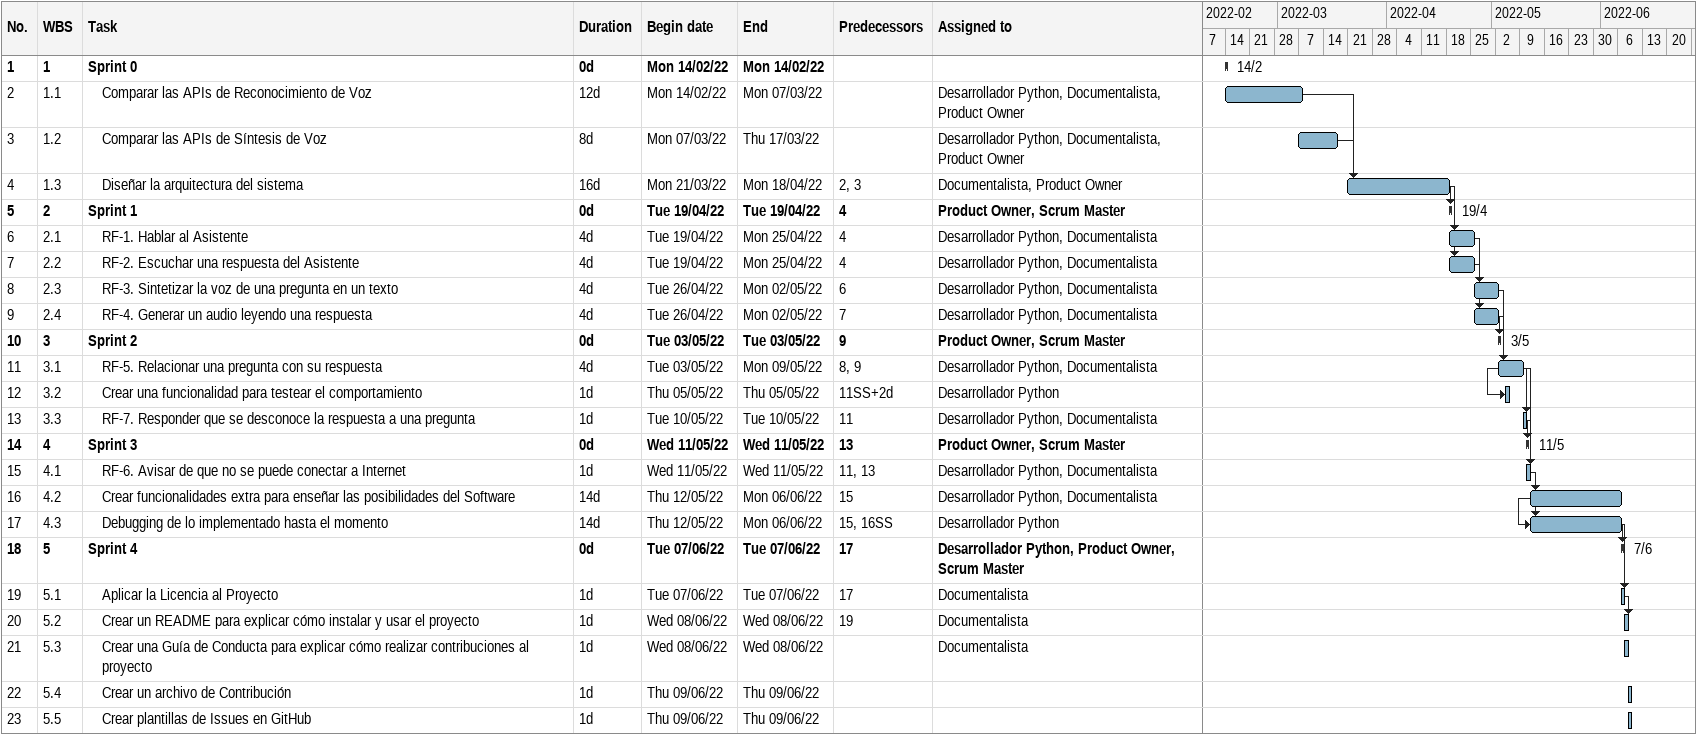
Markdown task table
| ID | WBS | Task | Duration | Start | Finish | Predecessors | Resources |
|---|---|---|---|---|---|---|---|
| 1 | 1 | **Sprint 0** | 0d | 2022-02-14 | 2022-02-14 |  |  |
| 2 | 1.1 | Comparar las APIs de Reconocimiento de Voz | 12d | 2022-02-14 | 2022-03-07 |  | Desarrollador Python, Documentalista, Product Owner |
| 3 | 1.2 | Comparar las APIs de Síntesis de Voz | 8d | 2022-03-07 | 2022-03-17 |  | Desarrollador Python, Documentalista, Product Owner |
| 4 | 1.3 | Diseñar la arquitectura del sistema | 16d | 2022-03-21 | 2022-04-18 | 2, 3 | Documentalista, Product Owner |
| 5 | 2 | **Sprint 1** | 0d | 2022-04-19 | 2022-04-19 | 4 | Product Owner, Scrum Master |
| 6 | 2.1 | RF-1. Hablar al Asistente | 4d | 2022-04-19 | 2022-04-25 | 4 | Desarrollador Python, Documentalista |
| 7 | 2.2 | RF-2. Escuchar una respuesta del Asistente | 4d | 2022-04-19 | 2022-04-25 | 4 | Desarrollador Python, Documentalista |
| 8 | 2.3 | RF-3. Sintetizar la voz de una pregunta en un texto | 4d | 2022-04-26 | 2022-05-02 | 6 | Desarrollador Python, Documentalista |
| 9 | 2.4 | RF-4. Generar un audio leyendo una respuesta | 4d | 2022-04-26 | 2022-05-02 | 7 | Desarrollador Python, Documentalista |
| 10 | 3 | **Sprint 2** | 0d | 2022-05-03 | 2022-05-03 | 9 | Product Owner, Scrum Master |
| 11 | 3.1 | RF-5. Relacionar una pregunta con su respuesta | 4d | 2022-05-03 | 2022-05-09 | 8, 9 | Desarrollador Python, Documentalista |
| 12 | 3.2 | Crear una funcionalidad para testear el comportamiento | 1d | 2022-05-05 | 2022-05-05 | 11SS+2d | Desarrollador Python |
| 13 | 3.3 | RF-7. Responder que se desconoce la respuesta a una pregunta | 1d | 2022-05-10 | 2022-05-10 | 11 | Desarrollador Python, Documentalista |
| 14 | 4 | **Sprint 3** | 0d | 2022-05-11 | 2022-05-11 | 13 | Product Owner, Scrum Master |
| 15 | 4.1 | RF-6. Avisar de que no se puede conectar a Internet | 1d | 2022-05-11 | 2022-05-11 | 11, 13 | Desarrollador Python, Documentalista |
| 16 | 4.2 | Crear funcionalidades extra para enseñar las posibilidades del Software | 14d | 2022-05-12 | 2022-06-06 | 15 | Desarrollador Python, Documentalista |
| 17 | 4.3 | Debugging de lo implementado hasta el momento | 14d | 2022-05-12 | 2022-06-06 | 15, 16SS | Desarrollador Python |
| 18 | 5 | **Sprint 4** | 0d | 2022-06-07 | 2022-06-07 | 17 | Desarrollador Python, Product Owner, Scrum Master |
| 19 | 5.1 | Aplicar la Licencia al Proyecto | 1d | 2022-06-07 | 2022-06-07 | 17 | Documentalista |
| 20 | 5.2 | Crear un README para explicar cómo instalar y usar el proyecto | 1d | 2022-06-08 | 2022-06-08 | 19 | Documentalista |
| 21 | 5.3 | Crear una Guía de Conducta para explicar cómo realizar contribuciones al proyecto | 1d | 2022-06-08 | 2022-06-08 |  | Documentalista |
| 22 | 5.4 | Crear un archivo de Contribución | 1d | 2022-06-09 | 2022-06-09 |  |  |
| 23 | 5.5 | Crear plantillas de Issues en GitHub | 1d | 2022-06-09 | 2022-06-09 |  |  |
